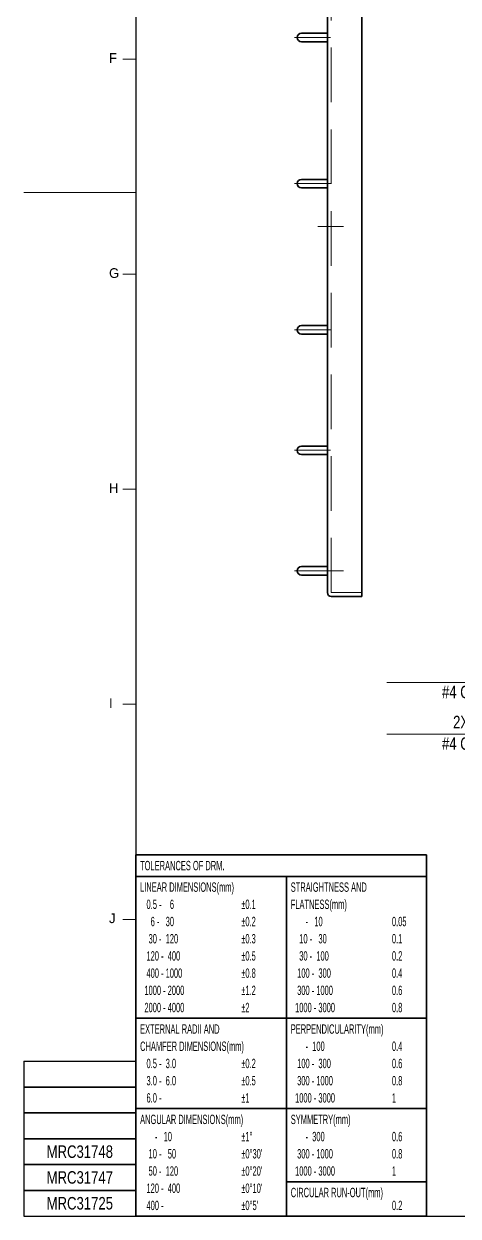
# Model space of a CAD drawing. Header units: millimetres. Extents: x 10 to 832, y 7 to 590.
# Drawn here: x 9.5 to 110.4, y 15 to 292.2 of the extents above; entities that cross this region are included whole.
import ezdxf
from ezdxf.enums import TextEntityAlignment as Align

# ---------------------------------------------------------------- set-up
doc = ezdxf.new("R2010")
doc.units = ezdxf.units.MM
doc.linetypes.add('DASHDOT', pattern=[25.3, 12.7, -6.3, 0, -6.3])
doc.linetypes.add('DASHED', pattern=[19, 12.7, -6.3])
for name, color, linetype in [('GR1_02', 7, 'Continuous'), ('GR1_04', 7, 'Continuous'), ('GR1_16', 7, 'Continuous'), ('図面枠B6M', 7, 'Continuous')]:
    doc.layers.add(name, color=color, linetype=linetype)
doc.styles.add('HG丸ｺﾞｼｯｸM-PRO', font='')
doc.styles.get('HG丸ｺﾞｼｯｸM-PRO').set_extended_font_data('HG丸ｺﾞｼｯｸM-PRO')

# ---------------------------------------------------------------- blocks, each defined once
blk = doc.blocks.new('BLKF023')
at = {"layer": '図面枠B6M', "color": 2, "linetype": 'Continuous', "lineweight": 25}
for p, q in [((35.5, 584), (35.5, 15)), ((9.5, 51), (9.5, 15)), ((9.5, 51), (35.5, 51)), ((9.5, 15), (831.5, 15))]:
    blk.add_line(p, q, dxfattribs=at)
at = {"layer": '図面枠B6M', "color": 4, "linetype": 'Continuous', "lineweight": 13}
for p, q in [((32.5, 284), (35.5, 284)), ((9.5, 253), (35.5, 253)), ((32.5, 234), (35.5, 234)), ((32.5, 184), (35.5, 184)), ((32.5, 134), (35.5, 134)), ((32.5, 84), (35.5, 84))]:
    blk.add_line(p, q, dxfattribs=at)
at = {"layer": '図面枠B6M', "color": 3, "linetype": 'Continuous', "lineweight": 35}
for p, q in [((9.5, 45), (35.5, 45)), ((9.5, 39), (35.5, 39)), ((9.5, 33), (35.5, 33)), ((9.5, 27), (35.5, 27)), ((9.5, 21), (35.5, 21))]:
    blk.add_line(p, q, dxfattribs=at)
at = {"layer": '図面枠B6M', "color": 4, "linetype": 'Continuous', "lineweight": 13, "style": 'HG丸ｺﾞｼｯｸM-PRO'}
for s, width, p in [('F', 0.998986, (29.29, 282.45)), ('G', 1.003714, (29.29, 232.45)), ('H', 1.00207, (29.29, 182.45)), ('I', 1.00207, (29.29, 132.45)), ('J', 1.005117, (29.29, 82.45))]:
    blk.add_text(s, height=2.25, dxfattribs=dict(at, width=width)).set_placement(p, align=Align.BOTTOM_LEFT)
blk = doc.blocks.new('BLKF046')
at = {"layer": '図面枠B6M', "color": 3, "linetype": 'Continuous', "lineweight": 35}
for p, q in [((35.5, 99), (103, 99)), ((35.5, 99), (35.5, 15)), ((103, 15), (103, 99)), ((35.5, 94), (103, 94)), ((70.5, 15), (70.5, 94)), ((35.5, 61), (70.5, 61)), ((70.5, 61), (103, 61)), ((35.5, 40), (70.5, 40)), ((70.5, 40), (103, 40)), ((70.5, 23), (103, 23)), ((35.5, 15), (103, 15))]:
    blk.add_line(p, q, dxfattribs=at)
at = {"layer": '図面枠B6M', "color": 4, "linetype": 'Continuous', "lineweight": 13, "style": 'HG丸ｺﾞｼｯｸM-PRO'}
for s, height, width, p in [('TOLERANCES OF DRM.', 2.1818, 0.522208, (36.5, 96.5)), ('LINEAR DIMENSIONS(mm)', 2.1818, 0.521664, (36.5, 91.5)), ('STRAIGHTNESS AND', 2.1818, 0.521949, (71.5, 91.5)), ('FLATNESS(mm)', 2.1818, 0.521994, (71.5, 87.5)), (' 0.5 -    6', 2.1818, 0.524049, (37.5, 87.5)), ('±0.1', 2.182, 0.52198, (60, 87.5)), ('   6 -   30', 2.1818, 0.52397, (37.5, 83.5)), ('±0.2', 2.182, 0.52198, (60, 83.5)), ('     -   10', 2.1818, 0.524651, (72.5, 83.5)), ('0.05', 2.182, 0.52205, (95, 83.5)), ('  30 -  120', 2.1818, 0.522893, (37.5, 79.5)), ('±0.3', 2.182, 0.52198, (60, 79.5)), ('  10 -   30', 2.1818, 0.523391, (72.5, 79.5)), ('0.1', 2.182, 0.522424, (95, 79.5)), (' 120 -  400', 2.1818, 0.52246, (37.5, 75.5)), ('±0.5', 2.182, 0.52198, (60, 75.5)), ('  30 -  100', 2.1818, 0.522893, (72.5, 75.5)), ('0.2', 2.182, 0.522424, (95, 75.5)), (' 400 - 1000', 2.1818, 0.52208, (37.5, 71.5)), ('±0.8', 2.182, 0.52198, (60, 71.5)), (' 100 -  300', 2.1818, 0.52246, (72.5, 71.5)), ('0.4', 2.182, 0.522424, (95, 71.5)), ('1000 - 2000', 2.1818, 0.521744, (37.5, 67.5)), ('±1.2', 2.182, 0.52198, (60, 67.5)), (' 300 - 1000', 2.1818, 0.52208, (72.5, 67.5)), ('0.6', 2.182, 0.522424, (95, 67.5)), ('2000 - 4000', 2.1818, 0.521744, (37.5, 63.5)), ('±2', 2.182, 0.521216, (60, 63.5)), ('1000 - 3000', 2.1818, 0.521744, (72.5, 63.5)), ('0.8', 2.182, 0.522424, (95, 63.5)), ('EXTERNAL RADII AND', 2.1818, 0.522426, (36.5, 58.5)), ('PERPENDICULARITY(mm)', 2.1818, 0.521822, (71.5, 58.5)), ('CHAMFER DIMENSIONS(mm)', 2.1818, 0.521615, (36.5, 54.5)), ('     -  100', 2.1818, 0.52397, (72.5, 54.5)), ('0.4', 2.182, 0.522424, (95, 54.5)), (' 0.5 -  3.0', 2.1818, 0.523514, (37.5, 50.5)), ('±0.2', 2.182, 0.52198, (60, 50.5)), (' 100 -  300', 2.1818, 0.52246, (72.5, 50.5)), ('0.6', 2.182, 0.522424, (95, 50.5)), (' 3.0 -  6.0', 2.1818, 0.523514, (37.5, 46.5)), ('±0.5', 2.182, 0.52198, (60, 46.5)), (' 300 - 1000', 2.1818, 0.52208, (72.5, 46.5)), ('0.8', 2.182, 0.522424, (95, 46.5)), (' 6.0 -', 2.182, 0.523279, (37.5, 42.5)), ('±1', 2.182, 0.521216, (60, 42.5)), ('1000 - 3000', 2.1818, 0.521744, (72.5, 42.5)), ('1', 2.18, 0.521199, (95, 42.5)), ('ANGULAR DIMENSIONS(mm)', 2.1818, 0.521887, (36.5, 37.5)), ('SYMMETRY(mm)', 2.1818, 0.521222, (71.5, 37.5)), ('     -   10', 2.1818, 0.524651, (37.5, 33.5)), ('±1°', 2.182, 0.52122, (60, 33.5)), ('     -  300', 2.1818, 0.52397, (72.5, 33.5)), ('0.6', 2.182, 0.522424, (95, 33.5)), ('  10 -   50', 2.1818, 0.523391, (37.5, 29.5)), ("±0°30'", 2.182, 0.521679, (60, 29.5)), (' 300 - 1000', 2.1818, 0.52208, (72.5, 29.5)), ('0.8', 2.182, 0.522424, (95, 29.5)), ('  50 -  120', 2.1818, 0.522893, (37.5, 25.5)), ("±0°20'", 2.182, 0.521679, (60, 25.5)), ('1000 - 3000', 2.1818, 0.521744, (72.5, 25.5)), ('1', 2.18, 0.521199, (95, 25.5)), (' 120 -  400', 2.1818, 0.52246, (37.5, 21.5)), ("±0°10'", 2.182, 0.521679, (60, 21.5)), ('CIRCULAR RUN-OUT(mm)', 2.1818, 0.521639, (71.5, 20.5)), (' 400 -', 2.182, 0.52234, (37.5, 17.5)), ("±0°5'", 2.182, 0.521776, (60, 17.5)), ('0.2', 2.182, 0.522424, (95, 17.5))]:
    blk.add_text(s, height=height, dxfattribs=dict(at, width=width)).set_placement(p, align=Align.MIDDLE_LEFT)
blk = doc.blocks.new('BLKF086')
at = {"layer": 'GR1_04', "color": 3, "linetype": 'Continuous', "lineweight": 35}
for p, q in [((80, 290.04), (74, 290.04)), ((74, 288.04), (80, 288.04))]:
    blk.add_line(p, q, dxfattribs=at)
blk.add_arc((74, 289.04), 1, 90, 270, dxfattribs=at)
blk = doc.blocks.new('BLKF085')
at = {"layer": 'GR1_04', "color": 4, "linetype": 'DASHDOT', "lineweight": 13}
blk.add_line((72.4, 289.04), (80.72, 289.04), dxfattribs=at)
at = {"layer": 'GR1_04', "color": 4, "linetype": 'DASHED', "lineweight": 13}
blk.add_line((80, 290.04), (80, 288.04), dxfattribs=at)
at = {"layer": 'GR1_04', "color": 3, "linetype": 'Continuous', "lineweight": 35}
blk.add_blockref('BLKF086', (0, 0), dxfattribs=at)
blk = doc.blocks.new('BLKF088')
at = {"layer": 'GR1_04', "color": 3, "linetype": 'Continuous', "lineweight": 35}
for p, q in [((80, 256.04), (74, 256.04)), ((74, 254.04), (80, 254.04))]:
    blk.add_line(p, q, dxfattribs=at)
blk.add_arc((74, 255.04), 1, 90, 270, dxfattribs=at)
blk = doc.blocks.new('BLKF087')
at = {"layer": 'GR1_04', "color": 4, "linetype": 'DASHDOT', "lineweight": 13}
blk.add_line((72.4, 255.04), (80.72, 255.04), dxfattribs=at)
at = {"layer": 'GR1_04', "color": 4, "linetype": 'DASHED', "lineweight": 13}
blk.add_line((80, 256.04), (80, 254.04), dxfattribs=at)
at = {"layer": 'GR1_04', "color": 3, "linetype": 'Continuous', "lineweight": 35}
blk.add_blockref('BLKF088', (0, 0), dxfattribs=at)
blk = doc.blocks.new('BLKF090')
at = {"layer": 'GR1_04', "color": 3, "linetype": 'Continuous', "lineweight": 35}
for p, q in [((80, 166.04), (74, 166.04)), ((74, 164.04), (80, 164.04))]:
    blk.add_line(p, q, dxfattribs=at)
blk.add_arc((74, 165.04), 1, 90, 270, dxfattribs=at)
blk = doc.blocks.new('BLKF089')
at = {"layer": 'GR1_04', "color": 4, "linetype": 'DASHDOT', "lineweight": 13}
blk.add_line((72.4, 165.04), (80.72, 165.04), dxfattribs=at)
at = {"layer": 'GR1_04', "color": 4, "linetype": 'DASHED', "lineweight": 13}
blk.add_line((80, 166.04), (80, 164.04), dxfattribs=at)
at = {"layer": 'GR1_04', "color": 3, "linetype": 'Continuous', "lineweight": 35}
blk.add_blockref('BLKF090', (0, 0), dxfattribs=at)
blk = doc.blocks.new('BLKF101')
at = {"layer": 'GR1_02', "color": 3, "linetype": 'Continuous', "lineweight": 35}
for p, q in [((88, 411.04), (80.92, 411.04)), ((88, 159.04), (88, 411.04)), ((80, 410.12), (80, 159.96)), ((88, 159.04), (80.92, 159.04))]:
    blk.add_line(p, q, dxfattribs=at)
at = {"layer": 'GR1_02', "color": 4, "linetype": 'DASHED', "lineweight": 13}
for p, q in [((88, 410.12), (80.92, 410.12)), ((80.92, 159.96), (80.92, 410.12)), ((88, 159.96), (80.92, 159.96))]:
    blk.add_line(p, q, dxfattribs=at)
at = {"layer": 'GR1_02', "color": 4, "linetype": 'DASHDOT', "lineweight": 13}
for p, q in [((77.8, 405.04), (83.72, 405.04)), ((77.8, 325.04), (83.72, 325.04)), ((77.8, 245.04), (83.72, 245.04)), ((77.8, 165.04), (83.72, 165.04))]:
    blk.add_line(p, q, dxfattribs=at)
at = {"layer": 'GR1_02', "color": 3, "linetype": 'Continuous', "lineweight": 35}
for centre, start, end in [((80.92, 410.12), 90, 180), ((80.92, 159.96), 180, 270)]:
    blk.add_arc(centre, 0.92, start, end, dxfattribs=at)
blk = doc.blocks.new('BLKF113')
at = {"layer": 'GR1_04', "color": 3, "linetype": 'Continuous', "lineweight": 35}
for p, q in [((80, 222.04), (74, 222.04)), ((74, 220.04), (80, 220.04))]:
    blk.add_line(p, q, dxfattribs=at)
blk.add_arc((74, 221.04), 1, 90, 270, dxfattribs=at)
blk = doc.blocks.new('BLKF112')
at = {"layer": 'GR1_04', "color": 4, "linetype": 'DASHED', "lineweight": 13}
blk.add_line((80, 222.04), (80, 220.04), dxfattribs=at)
at = {"layer": 'GR1_04', "color": 4, "linetype": 'DASHDOT', "lineweight": 13}
blk.add_line((72.4, 221.04), (80.72, 221.04), dxfattribs=at)
at = {"layer": 'GR1_04', "color": 3, "linetype": 'Continuous', "lineweight": 35}
blk.add_blockref('BLKF113', (0, 0), dxfattribs=at)
blk = doc.blocks.new('BLKF115')
at = {"layer": 'GR1_04', "color": 3, "linetype": 'Continuous', "lineweight": 35}
for p, q in [((80, 194.04), (74, 194.04)), ((74, 192.04), (80, 192.04))]:
    blk.add_line(p, q, dxfattribs=at)
blk.add_arc((74, 193.04), 1, 90, 270, dxfattribs=at)
blk = doc.blocks.new('BLKF114')
at = {"layer": 'GR1_04', "color": 4, "linetype": 'DASHED', "lineweight": 13}
blk.add_line((80, 194.04), (80, 192.04), dxfattribs=at)
at = {"layer": 'GR1_04', "color": 4, "linetype": 'DASHDOT', "lineweight": 13}
blk.add_line((72.4, 193.04), (80.72, 193.04), dxfattribs=at)
at = {"layer": 'GR1_04', "color": 3, "linetype": 'Continuous', "lineweight": 35}
blk.add_blockref('BLKF115', (0, 0), dxfattribs=at)

msp = doc.modelspace()

# ---------------------------------------------------------------- linework, layer by layer
at = {"layer": 'GR1_16', "color": 4, "linetype": 'Continuous', "lineweight": 13}
for p, q in [((158, 139.04), (93.84, 139.04)), ((158, 127.04), (93.84, 127.04))]:
    msp.add_line(p, q, dxfattribs=at)

# ---------------------------------------------------------------- block references
at = {"layer": 'GR1_02', "color": 4, "linetype": 'Continuous', "lineweight": 13}
msp.add_blockref('BLKF101', (0, 0), dxfattribs=at)
at = {"layer": 'GR1_04', "color": 4, "linetype": 'DASHED', "lineweight": 13}
for name in ['BLKF085', 'BLKF087', 'BLKF112', 'BLKF114', 'BLKF089']:
    msp.add_blockref(name, (0, 0), dxfattribs=at)
at = {"layer": '図面枠B6M', "color": 4, "linetype": 'Continuous', "lineweight": 13}
for name in ['BLKF023', 'BLKF046']:
    msp.add_blockref(name, (0, 0), dxfattribs=at)

# ---------------------------------------------------------------- texts
at = {"layer": 'GR1_16', "color": 3, "linetype": 'Continuous', "lineweight": 35, "style": 'HG丸ｺﾞｼｯｸM-PRO'}
for s, height, width, p in [('#4 COUNTERSINK(NOTE3)', 2.9091, 0.783114, (125.92, 134.54)), ('2X4-φ3.5', 2.909, 0.783629, (115.53, 127.54)), ('#4 COUNTERSINK(NOTE3)', 2.9091, 0.783114, (125.92, 122.54))]:
    msp.add_text(s, height=height, dxfattribs=dict(at, width=width)).set_placement(p, align=Align.BOTTOM_CENTER)
at = {"layer": '図面枠B6M', "color": 3, "linetype": 'Continuous', "lineweight": 35, "style": 'HG丸ｺﾞｼｯｸM-PRO', "width": 0.783478}
for s, p in [('MRC31748', (22.5, 30)), ('MRC31747', (22.5, 24)), ('MRC31725', (22.5, 18))]:
    msp.add_text(s, height=2.909, dxfattribs=at).set_placement(p, align=Align.MIDDLE_CENTER)

doc.saveas('drawing.dxf')
